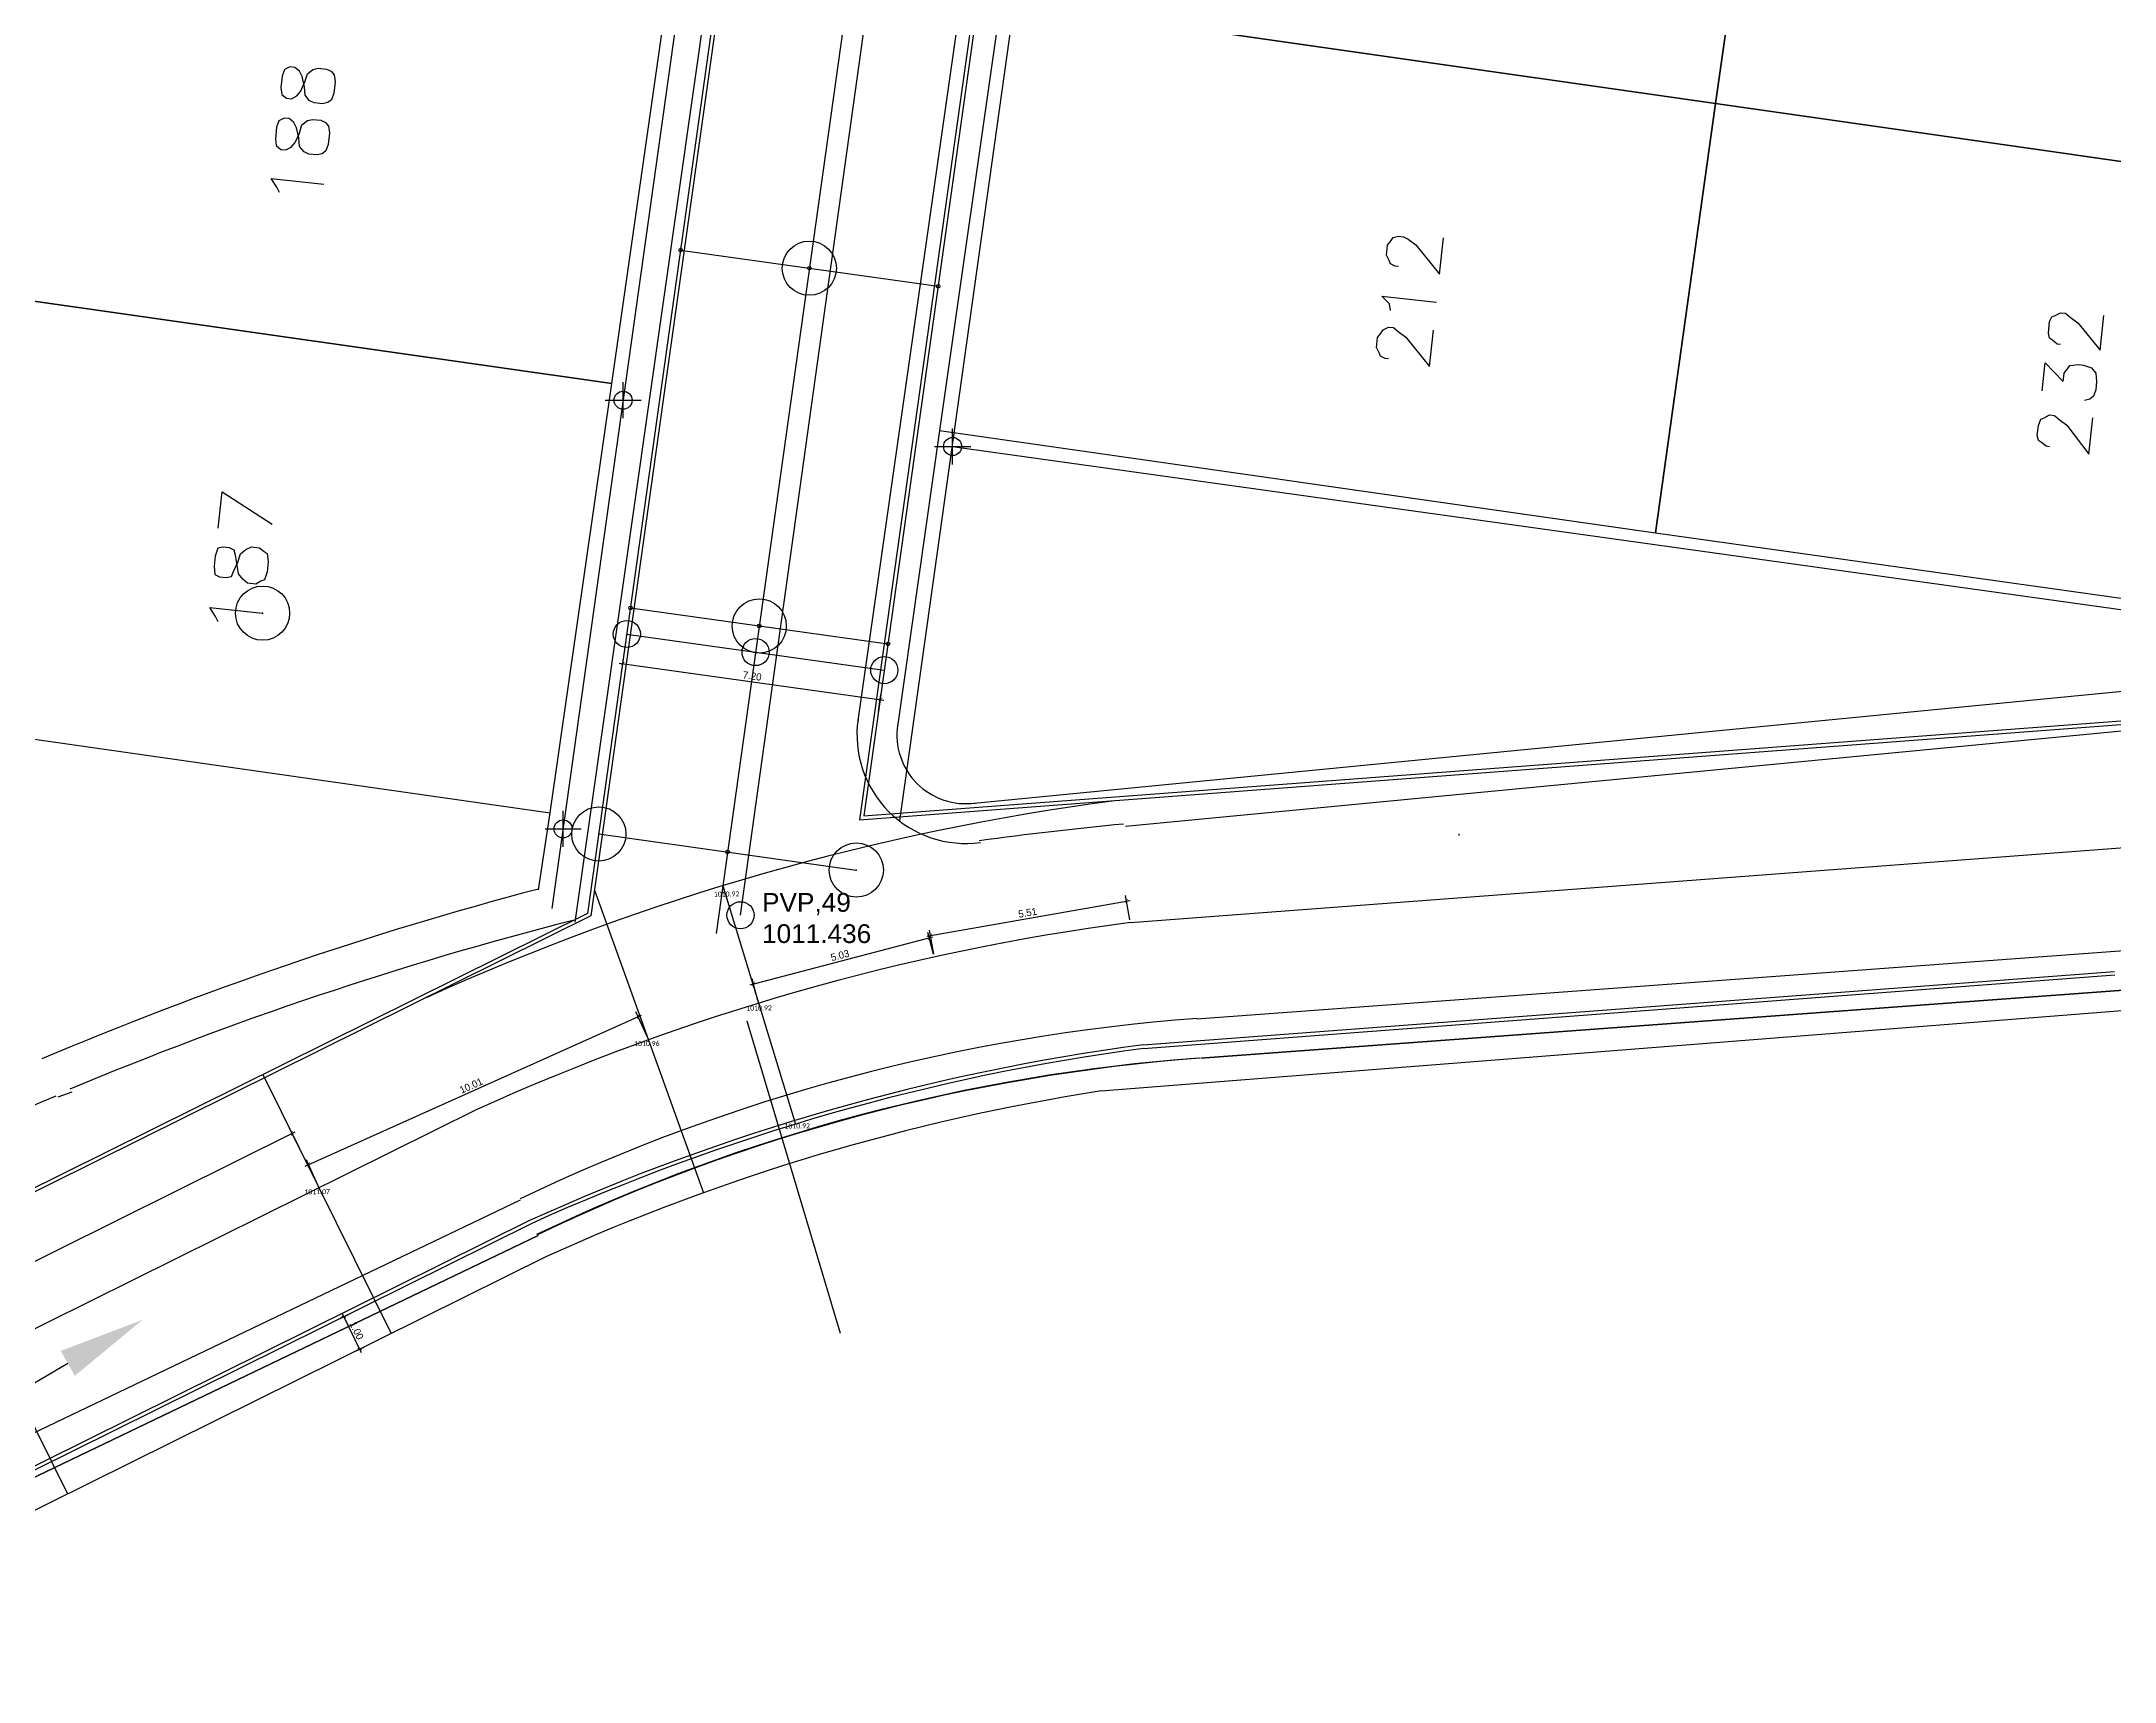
# Model space of a CAD drawing. Header units: metres. Extents: x -977055 to 805873, y -1033982 to 242021.
# Drawn here: x 915.3 to 972.7, y 829.5 to 874.9 of the extents above; entities that cross this region are included whole.
import ezdxf

# ---------------------------------------------------------------- set-up
doc = ezdxf.new("R2010")
doc.units = ezdxf.units.M
doc.header["$PDMODE"] = 32
doc.header["$PDSIZE"] = 1.5
for name, color, linetype in [('12-CONDICIONES EXISTENTES', 2, 'Continuous'), ('C-ROAD-PROF-TEXT', 11, 'Continuous'), ('LOTE 243', 6, 'Continuous'), ('PUNTOS V', 4, 'Continuous'), ('V-NODE', 1, 'Continuous')]:
    doc.layers.add(name, color=color, linetype=linetype)
for name, color, linetype, true_color in [('PDF2_area escolar', 7, 'Continuous', 0x989898), ('PDF_Geometry', 7, 'Continuous', 0x797979), ('PDF_Solid Fills', 7, 'Continuous', 0x797979)]:
    doc.layers.add(name, color=color, linetype=linetype, true_color=true_color)
doc.styles.add('CITY2', font='stylu.ttf', dxfattribs={"height": 0.2})
doc.styles.get("Standard").update_dxf_attribs({"font": 'arial.ttf'})
doc.dimstyles.new('COTAS2', dxfattribs={"dimtxt": 0.02, "dimasz": 0.1, "dimexe": 0.15, "dimexo": 0.08, "dimgap": 0.05, "dimtad": 1, "dimzin": 0, "dimdsep": 46, "dimtxsty": 'CITY2', "dimblk": 'ARCHTICK', "dimcen": 1, "dimdle": 0.1, "dimclrd": 1, "dimclre": 1, "dimclrt": 2, "dimadec": 0, "dimazin": 0, "dimtfac": 1, "dimtofl": 0, "dimtmove": 0, "dimatfit": 3, "dimldrblk": 'ARCHTICK', "dimfxl": 0.18, "dimtolj": 1, "dimtzin": 0, "dimarcsym": 0})

# ---------------------------------------------------------------- blocks, each defined once
blk = doc.blocks.new('base')
at = {"layer": 'PDF_Geometry', "lineweight": 25, "extrusion": (-0.000787417, 0.063364, 0.99799), "elevation": 0.026}
for points in [[(-314.355, -197.288), (-299.601, -195.681), (-292.744, -194.188), (-282.663, -192.111), (-274.476, -190.361), (-258.037, -185.154), (-248.029, -180.61), (-240.539, -177.71), (-228.643, -174.042), (-222.733, -172.714), (-217.384, -171.04), (-209.935, -169.248), (-202.16, -164.759), (-196.196, -160.284), (-195.073, -159.817), (-178.095, -157.457), (-154.298, -156.614), (-136.667, -154.611), (-124.436, -153.164), (-118.066, -151.474), (-100.79, -146.646), (-80.955, -140.967), (-73.385, -139.328), (-61.694, -135.822), (-40.504, -131.604), (-37.727, -130.872), (-17.661, -129.441), (1.311, -127.461), (21.092, -124.929), (41.006, -122.83), (47.376, -123.458), (63.592, -123.186), (81.402, -124.312), (85.639, -96.072), (88.705, -66.393), (92.811, -40.781), (97.16, -22.386), (100.596, -1.562), (102.483, 8.32), (109.691, 37.361), (117.528, 76.62), (126.217, 115.638), (131.513, 149.592), (134.682, 173.973), (136.916, 195.591), (139.956, 229.678), (141.558, 250.676), (142.614, 271.37), (143.252, 283.21), (147.066, 312.938), (152.58, 355.631), (153.554, 396.042), (150.869, 418.02), (151.777, 438.639), (150.959, 458.028), (151.777, 438.639), (150.869, 418.02), (153.554, 396.042), (152.58, 355.631), (147.066, 312.938), (143.252, 283.21), (142.614, 271.37), (141.558, 250.676), (139.956, 229.678), (136.916, 195.591), (134.682, 173.973), (131.513, 149.592), (126.217, 115.638), (117.528, 76.62), (109.691, 37.361), (102.483, 8.32), (100.596, -1.562), (97.16, -22.386), (92.811, -40.781), (88.705, -66.393), (85.639, -96.072), (81.402, -124.312), (63.592, -123.186), (47.376, -123.458), (41.006, -122.83), (21.092, -124.929), (1.311, -127.461), (-17.661, -129.441), (-37.727, -130.872), (-40.504, -131.604), (-61.694, -135.822), (-73.385, -139.328), (-80.955, -140.967), (-100.79, -146.646), (-118.066, -151.474), (-124.436, -153.164), (-136.667, -154.611), (-154.298, -156.614), (-178.095, -157.457), (-195.073, -159.817), (-196.196, -160.284), (-202.16, -164.759), (-209.935, -169.248), (-217.384, -171.04), (-222.733, -172.714), (-228.643, -174.042), (-240.539, -177.71), (-248.029, -180.61), (-258.037, -185.154), (-274.476, -190.361), (-282.663, -192.111), (-292.744, -194.188), (-299.601, -195.681), (-314.355, -197.288), (-312.178, -178.446), (-309.146, -157.898), (-306.876, -132.899), (-305.823, -118.002), (-298.643, -78.802), (-291.055, -45.077), (-282.252, -15.116), (-275.645, 10.473), (-270.319, 33.898), (-263.825, 63.164), (-258.15, 86.408), (-284.424, 123.888)], [(-95.361, 161.299), (-95.875, 161.268), (-108.942, 77.056), (-107.591, 75.178), (-69.128, 69.199), (-67.25, 70.549), (-53.172, 161.224)], [(-37.34, 146.379), (-37.265, 146.231), (-37.11, 145.98), (-38.572, 146.157)], [(-68.301, 148.811), (-68.209, 148.8), (-68.078, 148.738), (-68.043, 148.641), (-67.968, 148.493), (-68.001, 148.218), (-68.109, 148.092), (-68.166, 148.006), (-68.308, 147.977), (-68.446, 147.994), (-68.577, 148.056), (-68.789, 148.221), (-69.432, 149.04), (-69.554, 148.034)], [(-68.061, 150.034), (-68.037, 149.846), (-67.83, 149.635), (-69.339, 149.817)], [(-86.607, 151.202), (-86.516, 151.191), (-86.39, 151.083), (-86.304, 151.026), (-86.275, 150.884), (-86.313, 150.564), (-86.376, 150.432), (-86.473, 150.397), (-86.621, 150.323), (-86.758, 150.339), (-86.884, 150.447), (-87.096, 150.612), (-87.699, 151.38), (-87.815, 150.42)], [(-67.992, 151.371), (-67.901, 151.36), (-67.769, 151.297), (-67.735, 151.2), (-67.66, 151.052), (-67.693, 150.778), (-67.801, 150.652), (-67.857, 150.566), (-68.006, 150.491), (-68.143, 150.508), (-68.269, 150.616), (-68.481, 150.78), (-69.124, 151.6), (-69.245, 150.594)], [(-86.082, 152.483), (-86.176, 151.706), (-86.669, 152.23), (-86.697, 152.001), (-86.805, 151.875), (-86.861, 151.789), (-87.095, 151.771), (-87.232, 151.787), (-87.456, 151.861), (-87.576, 152.014), (-87.594, 152.248), (-87.567, 152.477), (-87.499, 152.654), (-87.397, 152.735), (-87.254, 152.764)], [(-86.266, 154.036), (-86.175, 154.025), (-86.049, 153.917), (-85.963, 153.86), (-85.933, 153.718), (-85.966, 153.443), (-86.034, 153.266), (-86.131, 153.231), (-86.279, 153.156), (-86.416, 153.173), (-86.542, 153.281), (-86.754, 153.446), (-87.352, 154.259), (-87.473, 153.254)], [(-55.529, 153.208), (-54.264, 161.402)], [(-35.525, 155.667), (-35.646, 154.661), (-37.021, 155.569)], [(-35.491, 158.259), (-35.416, 158.111), (-35.261, 157.861), (-36.724, 158.037)], [(-56.369, 163.557), (-94.928, 160.273), (-95.089, 159.319)], [(-60.552, 164.246), (-95.121, 161.363)], [(-44.273, 165.809), (-44.623, 163.672)], [(-143.834, 164.635), (-62.455, 169.623)], [(-69.782, 164.616), (-69.787, 164.571)], [(-49.994, 169.513), (-52.471, 178.204)], [(-30.896, 171.385), (-31.283, 171.246)], [(-31.071, 178.779), (-26.936, 181.156), (-25.193, 182.152)]]:
    blk.add_lwpolyline(points, dxfattribs=at)
for points in [[(-45.276, 166.718), (-60.33, 69.484), (-58.98, 67.605), (-20.511, 61.672), (-18.633, 63.023), (0.247, 184.698, 0.636424), (-2.755, 186.728), (-17.682, 177.908)], [(-43.655, 174.406), (-7.651, 191.121, 0.096726), (8.535, 202.888)]]:
    blk.add_lwpolyline(points, format="xyb", dxfattribs=at)
for points in [[(-77.132, 144.403), (-78.975, 132.569), (-59.221, 129.493), (-57.378, 141.328)], [(-96.932, 147.484), (-98.735, 135.599), (-78.975, 132.569), (-77.132, 144.403)], [(-46.472, 151.792), (-48.315, 139.958), (-28.515, 136.876), (-26.672, 148.711)], [(-75.329, 156.289), (-77.132, 144.403), (-57.378, 141.328), (-55.529, 153.208)], [(-37.412, 143.467), (-37.436, 143.655), (-37.562, 143.763), (-37.699, 143.779), (-37.847, 143.704), (-37.955, 143.578), (-38.08, 143.315), (-38.153, 143.092), (-38.307, 142.971), (-38.449, 142.942), (-38.678, 142.97), (-38.81, 143.032), (-38.89, 143.134), (-38.914, 143.323), (-38.875, 143.643), (-38.807, 143.82), (-38.705, 143.9), (-38.562, 143.93), (-38.334, 143.902), (-38.202, 143.84), (-38.082, 143.686), (-38.063, 143.452), (-38.005, 143.167), (-37.93, 143.019), (-37.804, 142.911), (-37.667, 142.894), (-37.519, 142.969), (-37.451, 143.147)], [(-95.089, 159.319), (-96.932, 147.484), (-77.132, 144.403), (-75.329, 156.289)], [(-37.242, 144.883), (-37.265, 145.072), (-37.392, 145.18), (-37.529, 145.196), (-37.677, 145.121), (-37.785, 144.995), (-37.909, 144.732), (-37.982, 144.509), (-38.136, 144.388), (-38.279, 144.359), (-38.507, 144.387), (-38.639, 144.449), (-38.719, 144.551), (-38.743, 144.74), (-38.704, 145.06), (-38.637, 145.237), (-38.534, 145.317), (-38.392, 145.347), (-38.163, 145.319), (-38.031, 145.257), (-37.911, 145.103), (-37.893, 144.869), (-37.834, 144.584), (-37.759, 144.436), (-37.633, 144.328), (-37.496, 144.311), (-37.348, 144.386), (-37.28, 144.564)], [(-44.623, 163.672), (-46.472, 151.792), (-26.672, 148.711), (-24.869, 160.596)], [(-35.399, 156.718), (-35.417, 156.952), (-35.548, 157.014), (-35.731, 157.036), (-35.874, 157.007), (-35.936, 156.875), (-36.061, 156.612), (-36.134, 156.389), (-36.287, 156.268), (-36.436, 156.194), (-36.664, 156.221), (-36.79, 156.329), (-36.876, 156.386), (-36.894, 156.62), (-36.861, 156.894), (-36.788, 157.117), (-36.691, 157.152), (-36.543, 157.227), (-36.314, 157.199), (-36.188, 157.091), (-36.068, 156.938), (-36.044, 156.749), (-35.991, 156.418), (-35.962, 156.276), (-35.83, 156.213), (-35.647, 156.191), (-35.505, 156.221), (-35.432, 156.444)], [(-62.557, 170.702), (-143.936, 165.714)], [(-8.129, 192.152), (-44.139, 175.392)]]:
    blk.add_lwpolyline(points, close=True, dxfattribs=at)
blk = doc.blocks.new('*U3056')
at = {"color": 0, "linetype": 'ByBlock', "lineweight": -2, "transparency": 16777216}
for p, q in [((-1, 0), (1, 0)), ((0, -1), (0, 1))]:
    blk.add_line(p, q, dxfattribs=at)
blk.add_circle((0, 0), 0.5, dxfattribs=at)
blk = doc.blocks.new('*U3101', base_point=(940.528, 863.7, 1010.851))
at = {"layer": 'V-NODE', "color": 90, "lineweight": -2, "xscale": 0.5, "yscale": 0.5, "zscale": 0.5}
blk.add_blockref('*U3056', (940.528, 863.7, 1010.851), dxfattribs=at)
blk = doc.blocks.new('*U3104', base_point=(929.739, 853.113, 1011.645))
at = {"layer": 'V-NODE', "color": 90, "lineweight": -2, "xscale": 0.5, "yscale": 0.5, "zscale": 0.5}
blk.add_blockref('*U3056', (929.739, 853.113, 1011.645), dxfattribs=at)
blk = doc.blocks.new('*U3107', base_point=(931.402, 864.98, 1010.129))
at = {"layer": 'V-NODE', "color": 90, "lineweight": -2, "xscale": 0.5, "yscale": 0.5, "zscale": 0.5}
blk.add_blockref('*U3056', (931.402, 864.98, 1010.129), dxfattribs=at)
blk = doc.blocks.new('_ArchTick')
at = {"color": 0, "linetype": 'ByBlock', "const_width": 0.15}
blk.add_lwpolyline([(-0.5, -0.5), (0.5, 0.5)], dxfattribs=at)
blk = doc.blocks.new('*D3990')
at = {"layer": '12-CONDICIONES EXISTENTES', "color": 1, "linetype": 'Continuous', "lineweight": -2, "transparency": 16777216}
for p, q in [((931.345, 857.362), (931.411, 857.838)), ((938.475, 856.363), (938.542, 856.839))]:
    blk.add_line(p, q, dxfattribs=at)
at = {"layer": '12-CONDICIONES EXISTENTES', "color": 1, "lineweight": -2, "transparency": 16777216}
blk.add_line((931.291, 857.704), (938.62, 856.676), dxfattribs=at)
at = {"layer": 'Defpoints', "color": 0, "transparency": 16777216}
for p in [(931.333, 857.283, 1009.435), (938.521, 856.69), (938.464, 856.284, 1009.435)]:
    blk.add_point(p, dxfattribs=at)
at = {"layer": '12-CONDICIONES EXISTENTES', "color": 1, "lineweight": -2, "transparency": 16777216, "xscale": 0.1, "yscale": 0.1, "zscale": 0.1}
for p, rotation in [((931.39, 857.69), 172.0193616208499), ((938.521, 856.69), 352.0193616208498)]:
    blk.add_blockref('_ArchTick', p, dxfattribs=dict(at, rotation=rotation))
at = {"layer": '12-CONDICIONES EXISTENTES', "color": 2, "transparency": 16777216, "insert": (934.977, 857.346), "char_height": 0.2, "attachment_point": 5, "rotation": 352.01936, "style": 'CITY2'}
blk.add_mtext('\\A1;7.20', dxfattribs=at)
blk = doc.blocks.new('*D4001')
at = {"layer": '12-CONDICIONES EXISTENTES', "color": 1, "linetype": 'Continuous', "lineweight": -2, "transparency": 16777216}
for p, q in [((923.563, 839.558), (923.796, 839.674)), ((924.007, 838.662), (924.24, 838.778))]:
    blk.add_line(p, q, dxfattribs=at)
at = {"layer": '12-CONDICIONES EXISTENTES', "color": 1, "lineweight": -2, "transparency": 16777216}
blk.add_line((923.617, 839.697), (924.15, 838.622), dxfattribs=at)
at = {"layer": 'Defpoints', "color": 0, "transparency": 16777216}
for p in [(923.492, 839.523, 1011.645), (923.936, 838.627, 1011.645), (924.106, 838.711)]:
    blk.add_point(p, dxfattribs=at)
at = {"layer": '12-CONDICIONES EXISTENTES', "color": 1, "lineweight": -2, "transparency": 16777216, "xscale": 0.1, "yscale": 0.1, "zscale": 0.1}
for p, rotation in [((923.662, 839.607), 116.3715525093669), ((924.106, 838.711), 296.3715525093668)]:
    blk.add_blockref('_ArchTick', p, dxfattribs=dict(at, rotation=rotation))
at = {"layer": '12-CONDICIONES EXISTENTES', "color": 2, "transparency": 16777216, "insert": (924.021, 839.227), "char_height": 0.2, "attachment_point": 5, "rotation": 296.37155, "style": 'CITY2'}
blk.add_mtext('\\A1;1.00', dxfattribs=at)
blk = doc.blocks.new('*D4015')
at = {"layer": '12-CONDICIONES EXISTENTES', "color": 1, "lineweight": -2, "transparency": 16777216}
blk.add_line((934.918, 848.798), (939.976, 850.125), dxfattribs=at)
at = {"layer": '12-CONDICIONES EXISTENTES', "color": 1, "linetype": 'Continuous', "lineweight": -2, "transparency": 16777216}
for p, q in [((939.999, 849.643), (939.842, 850.245)), ((935.135, 848.366), (934.977, 848.968))]:
    blk.add_line(p, q, dxfattribs=at)
at = {"layer": 'Defpoints', "color": 0, "transparency": 16777216}
for p in [(939.88, 850.099), (940.02, 849.565, 1011.645), (935.155, 848.289, 1011.645)]:
    blk.add_point(p, dxfattribs=at)
at = {"layer": '12-CONDICIONES EXISTENTES', "color": 1, "lineweight": -2, "transparency": 16777216, "xscale": 0.1, "yscale": 0.1, "zscale": 0.1}
for p, rotation in [((939.88, 850.099), 14.6983211780187), ((935.015, 848.823), 194.6983211780187)]:
    blk.add_blockref('_ArchTick', p, dxfattribs=dict(at, rotation=rotation))
at = {"layer": '12-CONDICIONES EXISTENTES', "color": 2, "transparency": 16777216, "insert": (937.408, 849.611), "char_height": 0.2, "attachment_point": 5, "rotation": 14.69832, "style": 'CITY2'}
blk.add_mtext('\\A1;5.03', dxfattribs=at)
blk = doc.blocks.new('*D4016')
at = {"layer": '12-CONDICIONES EXISTENTES', "color": 1, "lineweight": -2, "transparency": 16777216}
blk.add_line((939.816, 850.146), (945.445, 851.136), dxfattribs=at)
at = {"layer": '12-CONDICIONES EXISTENTES', "color": 1, "linetype": 'Continuous', "lineweight": -2, "transparency": 16777216}
for p, q in [((945.437, 850.6), (945.32, 851.266)), ((940.006, 849.644), (939.889, 850.311))]:
    blk.add_line(p, q, dxfattribs=at)
at = {"layer": 'Defpoints', "color": 0, "transparency": 16777216}
for p in [(945.346, 851.119), (945.451, 850.521, 1011.645), (940.02, 849.565, 1011.645)]:
    blk.add_point(p, dxfattribs=at)
at = {"layer": '12-CONDICIONES EXISTENTES', "color": 1, "lineweight": -2, "transparency": 16777216, "xscale": 0.1, "yscale": 0.1, "zscale": 0.1}
for p, rotation in [((945.346, 851.119), 9.979535667408646), ((939.915, 850.163), 189.9795356674087)]:
    blk.add_blockref('_ArchTick', p, dxfattribs=dict(at, rotation=rotation))
at = {"layer": '12-CONDICIONES EXISTENTES', "color": 2, "transparency": 16777216, "insert": (942.604, 850.793), "char_height": 0.2, "attachment_point": 5, "rotation": 9.97954, "style": 'CITY2'}
blk.add_mtext('\\A1;5.51', dxfattribs=at)
blk = doc.blocks.new('*D4023')
at = {"layer": '12-CONDICIONES EXISTENTES', "color": 1, "lineweight": -2, "transparency": 16777216}
blk.add_line((886.31, 826.815), (922.317, 844.729), dxfattribs=at)
at = {"layer": '12-CONDICIONES EXISTENTES', "color": 1, "linetype": 'Continuous', "lineweight": -2, "transparency": 16777216}
for p, q in [((922.943, 843.247), (922.161, 844.819)), ((887.115, 825.422), (886.333, 826.994))]:
    blk.add_line(p, q, dxfattribs=at)
at = {"layer": 'Defpoints', "color": 0, "transparency": 16777216}
for p in [(922.228, 844.684), (922.979, 843.175, 2014.594), (887.15, 825.35, 2014.594)]:
    blk.add_point(p, dxfattribs=at)
at = {"layer": '12-CONDICIONES EXISTENTES', "color": 1, "lineweight": -2, "transparency": 16777216, "xscale": 0.1, "yscale": 0.1, "zscale": 0.1}
for p, rotation in [((922.228, 844.684), 26.45066972392969), ((886.4, 826.86), 206.4506697239297)]:
    blk.add_blockref('_ArchTick', p, dxfattribs=dict(at, rotation=rotation))
at = {"layer": '12-CONDICIONES EXISTENTES', "color": 2, "transparency": 16777216, "insert": (904.245, 835.911), "char_height": 0.2, "attachment_point": 5, "rotation": 26.45067, "style": 'CITY2'}
blk.add_mtext('\\A1;40.02', dxfattribs=at)
blk = doc.blocks.new('*D4024')
at = {"layer": '12-CONDICIONES EXISTENTES', "color": 1, "linetype": 'Continuous', "lineweight": -2, "transparency": 16777216}
for p, q in [((932.074, 847.349), (931.758, 848.052)), ((922.946, 843.248), (922.63, 843.951))]:
    blk.add_line(p, q, dxfattribs=at)
at = {"layer": '12-CONDICIONES EXISTENTES', "color": 1, "lineweight": -2, "transparency": 16777216}
blk.add_line((922.6, 843.773), (931.911, 847.956), dxfattribs=at)
at = {"layer": 'Defpoints', "color": 0, "transparency": 16777216}
for p in [(931.82, 847.915), (932.107, 847.276, 2014.594), (922.979, 843.175, 2014.594)]:
    blk.add_point(p, dxfattribs=at)
at = {"layer": '12-CONDICIONES EXISTENTES', "color": 1, "lineweight": -2, "transparency": 16777216, "xscale": 0.1, "yscale": 0.1, "zscale": 0.1}
for p, rotation in [((931.82, 847.915), 24.19233562095389), ((922.691, 843.814), 204.1923356209539)]:
    blk.add_blockref('_ArchTick', p, dxfattribs=dict(at, rotation=rotation))
at = {"layer": '12-CONDICIONES EXISTENTES', "color": 2, "transparency": 16777216, "insert": (927.193, 846.005), "char_height": 0.2, "attachment_point": 5, "rotation": 24.19234, "style": 'CITY2'}
blk.add_mtext('\\A1;10.01', dxfattribs=at)

msp = doc.modelspace()

# ---------------------------------------------------------------- linework, layer by layer
msp.add_lwpolyline([(931.50532, 858.50794), (938.6354, 857.50833)])
for centre in [(931.50532, 858.50794), (935.07027, 858.00817), (938.63499, 857.50847)]:
    msp.add_circle(centre, 0.37532)
at = {"layer": '12-CONDICIONES EXISTENTES', "color": 1}
msp.add_line((940.528, 863.7, 1010.851), (980.308, 858.146, 2012.755), dxfattribs=at)
for points, elevation in [([(934.16365, 851.54136), (936.17514, 844.94106)], 1011.645), ([(930.61262, 851.42154), (933.63303, 843.04264)], 2014.594), ([(921.42398, 846.31077), (924.97751, 839.14331)], 2014.594), ([(912.46466, 841.86887), (916.01818, 834.70141)], 2014.594)]:
    msp.add_lwpolyline(points, dxfattribs=dict(at, elevation=elevation))
at = {"layer": 'LOTE 243', "color": 1, "elevation": 1009.43524}
for points in [[(977.00002, 1131.99893), (965.07922, 1047.15006), (962.46607, 1028.44811), (952.78003, 959.1458), (950.94785, 946.05157), (937.95342, 853.36412)], [(977.09482, 1131.955), (965.17825, 1047.13615), (962.56511, 1028.43427), (952.87906, 959.13196), (951.04689, 946.03771), (938.06969, 853.47319)], [(978.04222, 1131.51066), (966.16852, 1046.99702), (963.55549, 1028.29589), (953.86944, 958.99354), (952.03724, 945.89914), (939.06001, 853.33435)]]:
    msp.add_lwpolyline(points, dxfattribs=at)
at = {"layer": 'LOTE 243', "color": 1, "linetype": 'ByBlock', "elevation": 1009.43524}
for points in [[(969.31839, 1128.35544), (958.04827, 1048.13787), (955.43438, 1029.43062), (945.74837, 960.12858), (943.91635, 947.03543), (930.42045, 850.77109)], [(968.254, 1127.967), (957.058, 1048.277), (954.444, 1029.569), (944.758, 960.267), (942.926, 947.174), (929.43014, 850.90993)], [(955.81636, 1031.44177), (955.53342, 1029.41678), (945.84741, 960.11474), (944.01539, 947.02157), (930.51216, 850.70494)], [(949.03583, 957.64424), (947.48162, 946.53657), (933.97826, 850.21901)]]:
    msp.add_lwpolyline(points, dxfattribs=at)
at = {"layer": 'LOTE 243'}
for points, elevation in [([(937.95342, 853.36412), (984.73234, 856.89833)], 1010.851), ([(938.06969, 853.47319), (981.07296, 856.72214)], 1010.851), ([(945.45131, 850.52091), (981.31497, 853.23045)], 1010.851), ([(944.63955, 845.85797), (1028.88611, 852.48864)], 2012.755), ([(930.42045, 850.77109), (892.99266, 832.21493)], 1011.645), ([(930.51216, 850.70494), (893.03708, 832.12534)], 1011.645), ([(945.80317, 847.1378), (972.70759, 849.17046)], 1010.851), ([(945.81356, 847.0383), (972.71528, 849.07076)], 1010.851), ([(927.35168, 845.3431), (888.04293, 825.85438)], 1011.645), ([(928.80927, 842.27082), (889.62057, 822.84162)], 1011.645), ([(928.85211, 842.18044), (889.66701, 822.75303)], 1011.645), ([(929.28052, 841.27669), (890.13151, 821.86717)], 1011.645)]:
    msp.add_lwpolyline(points, dxfattribs=dict(at, elevation=elevation))
for radius, start, end in [(67.43434, 97.5114635, 114.4173118), (64.03434, 97.5114635, 114.4173118), (60.63434, 97.5997301, 114.3632628), (60.53434, 97.6024382, 114.3616045), (59.53434, 98.872762, 114.3447925)]:
    msp.add_arc((953.82217, 787.03606, 1011.645), radius, start, end, dxfattribs=at)
at = {"layer": 'PDF_Geometry', "lineweight": 25, "extrusion": (-0.000787417, 0.063364, 0.99799)}
for centre, radius, start, end in [((-951.45446, -778.30655, 1060.76006), 3.01549, 351.1801724, 97.0940569), ((-951.45447, -778.30657, 1060.76006), 1.9106, 351.1805454, 97.0949721), ((-964.13038, -676.15465, 1060.76006), 99.97012, 274.7859846, 277.0942064), ((-964.20999, -675.96035, 1060.76006), 101.2595, 284.0865048, 292.3208286), ((-964.13514, -676.10845, 1060.76006), 100.01652, 283.6635342, 292.0901432), ((-960.96114, -718.27065, 1060.76006), 52.18355, 273.5176801, 294.9412587), ((-960.92114, -718.32093, 1060.76006), 51.03356, 273.5068812, 294.9520209), ((-960.96144, -718.26937, 1060.76006), 51.07995, 273.5179427, 294.9409543), ((-963.7429, -675.92136, 1060.76006), 100.01929, 292.0900887, 300.5439257)]:
    msp.add_arc(centre, radius, start, end, dxfattribs=at)
at = {"layer": 'PDF_Solid Fills', "transparency": 33554559, "extrusion": (-0.000787417, 0.063364, 0.99799)}
msp.add_solid([(-926.17798, -761.52827, 1060.76006), (-928.4584, -762.36643, 1060.76006), (-926.55796, -760.8333, 1060.76006)], dxfattribs=at)
at = {"layer": 'PUNTOS V', "color": 5}
msp.add_lwpolyline([(934.65395, 850.72369), (939.90534, 888.37153), (948.18941, 947.46569)], dxfattribs=at)
at = {"layer": 'PUNTOS V', "color": 1, "elevation": 1009.43524}
for points in [[(932.99516, 869.1361), (940.12543, 868.13647)], [(931.60677, 859.23295), (938.73704, 858.23332)], [(930.72932, 852.97416), (937.85958, 851.97452)]]:
    msp.add_lwpolyline(points, dxfattribs=at)
at = {"layer": 'PUNTOS V', "color": 1}
for centre in [(932.99516, 869.1361, 1009.43524), (936.56029, 868.63628, 1009.43524), (940.12543, 868.13647, 1009.43524), (931.60677, 859.23295, 1009.43524), (935.17191, 858.73313, 1009.43524), (938.73704, 858.23332, 1009.43524), (934.29445, 852.47434, 1009.43524)]:
    msp.add_circle(centre, 0.05, dxfattribs=at)
at = {"layer": 'PUNTOS V', "color": 7}
msp.add_circle((934.65395, 850.72369), 0.375, dxfattribs=at)
at = {"layer": 'PUNTOS V', "color": 5}
msp.add_circle((934.65395, 850.72369), 0.375, dxfattribs=at)
at = {"layer": 'PUNTOS V', "color": 1}
for p in [(936.56029, 868.63628, 1009.43524), (935.17191, 858.73313, 1009.43524), (930.72932, 852.97416, 1009.43524), (937.85958, 851.97452, 1009.43524)]:
    msp.add_point(p, dxfattribs=at)
at = {"layer": 'PUNTOS V', "color": 4}
msp.add_point((921.41649, 859.08697, 1009.07814), dxfattribs=at)

# ---------------------------------------------------------------- block references
at = {"layer": 'PDF2_area escolar'}
msp.add_blockref('base', (882.736, 1016.336, 999.038), dxfattribs=at)
at = {"layer": 'V-NODE'}
for name, p in [('*U3107', (931.402, 864.98, 1010.129)), ('*U3101', (940.528, 863.7, 1010.851)), ('*U3104', (929.739, 853.113, 1011.645))]:
    msp.add_blockref(name, p, dxfattribs=at)

# ---------------------------------------------------------------- texts
at = {"layer": 'C-ROAD-PROF-TEXT', "color": 11, "linetype": 'Continuous', "lineweight": -3, "char_height": 0.15, "attachment_point": 8, "rotation": 0.5711077}
for s, insert in [('{\\fCalibri|b0|i0|c0|p34;\\H0.91667x;\\C256;1010.92}', (934.26949, 851.24111)), ('{\\fCalibri|b0|i0|c0|p34;\\H0.91667x;\\C256;1010.92}', (935.16897, 848.08418)), ('{\\fCalibri|b0|i0|c0|p34;\\H0.91667x;\\C256;1010.96}', (932.05912, 847.10108, 1007.297)), ('{\\fCalibri|b0|i0|c0|p34;\\H0.91667x;\\C256;1010.92}', (936.22497, 844.81917, 1011.645)), ('{\\fCalibri|b0|i0|c0|p34;\\H0.91667x;\\C256;1011.07}', (922.93077, 843.0001, 1007.297))]:
    msp.add_mtext(s, dxfattribs=dict(at, insert=insert))
at = {"layer": 'PUNTOS V', "color": 5, "insert": (935.25109, 851.33839), "char_height": 0.518788, "width": 2.3699337, "attachment_point": 1}
msp.add_mtext('PVP,49\\P1011.436', dxfattribs=at)

# ---------------------------------------------------------------- dimensions: what is measured, and where the dimension line sits
at = {"layer": '12-CONDICIONES EXISTENTES', "color": 1}
for p1, p2, distance, picture, middle in [((931.33342, 857.28317, 1009.43524), (938.46369, 856.28354, 1009.43524), 0.41066, '*D3990', (934.9775, 857.34642)), ((940.01977, 849.56518, 1011.645), (945.45131, 850.52091, 1011.645), 0.60684, '*D4016', (942.60364, 850.79269)), ((935.15482, 848.28904, 1011.645), (940.01977, 849.56518, 1011.645), 0.55235, '*D4015', (937.40781, 849.61136)), ((922.97865, 843.17501, 2014.594), (932.107, 847.27598, 2014.594), 0.70098, '*D4024', (927.19262, 846.00501)), ((887.15047, 825.35024, 2014.594), (922.97865, 843.17501, 2014.594), 1.68578, '*D4023', (904.24454, 835.91089)), ((923.49159, 839.52277, 1011.645), (923.93578, 838.62684, 1011.645), 0.18976, '*D4001', (924.02131, 839.22732))]:
    dim = msp.add_aligned_dim(p1=p1, p2=p2, distance=distance, dimstyle='COTAS2', dxfattribs=at)
    dim.commit()
    dim.dimension.update_dxf_attribs({"geometry": picture, "text_midpoint": middle})

doc.saveas('drawing.dxf')
